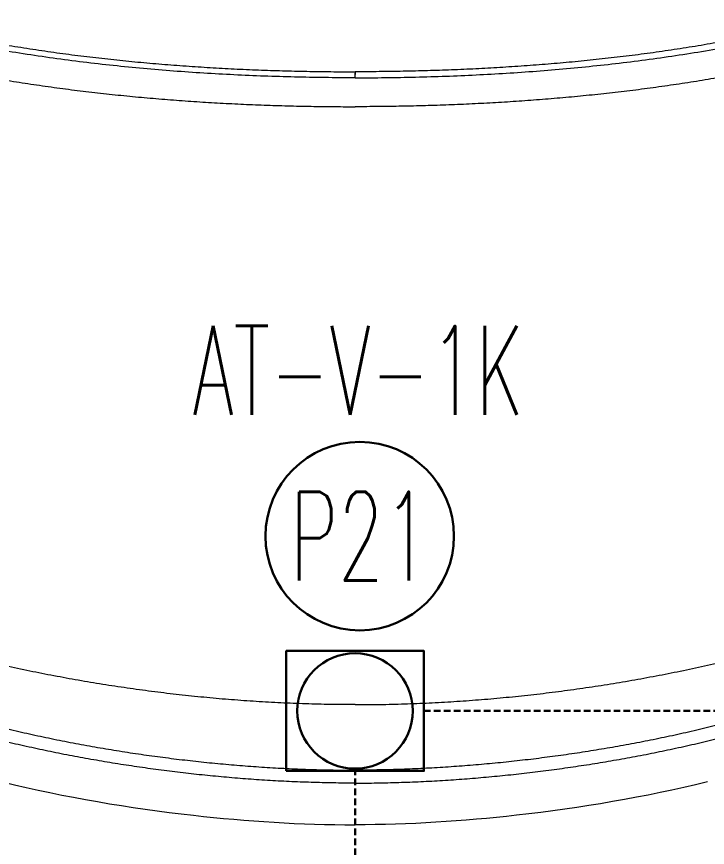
# Model space of a CAD drawing. Extents: x -1439 to 34962, y -872 to 8330.
# Drawn here: x 18632.7 to 18710.5, y 3381.4 to 3474.9 of the extents above; entities that cross this region are included whole.
import ezdxf
from ezdxf.enums import TextEntityAlignment as Align

# ---------------------------------------------------------------- set-up
doc = ezdxf.new("R2010")
doc.units = 0
doc.linetypes.add('HIDDEN', pattern=[0.375, 0.25, -0.125])
doc.layers.get('0').update_dxf_attribs({"color": 9, "lineweight": 9})
for name, color, linetype, lineweight in [('04', 9, 'Continuous', 9), ('E-KABLO', 7, 'Continuous', 30), ('E-KUVVET', 7, 'Continuous', 30), ('E-YAZI', 7, 'Continuous', 30)]:
    doc.layers.add(name, color=color, linetype=linetype, lineweight=lineweight)
doc.styles.add('E-YAZI', font='txttw.shx')

# ---------------------------------------------------------------- blocks, each defined once
blk = doc.blocks.new('p-araba-polo')
at = {"extrusion": (0, 0, -1)}
blk.add_line((1.71277, 0), (1.71441, 0), dxfattribs=at)
blk.add_line((1.71277, 0), (1.71441, 0))
for points, degree in [([(0.91868, 0), (0.91868, 0.09917), (0.92615, 0.19788), (0.9398, 0.29608), (0.95949, 0.39361), (0.98459, 0.48916), (1.01891, 0.5845), (1.07011, 0.66961)], 7), ([(1.0853, 0.66654), (1.03479, 0.58426), (0.99989, 0.48942), (0.97448, 0.39445), (0.95463, 0.29635), (0.94089, 0.19815), (0.93328, 0.09898), (0.93328, 0)], 7), ([(1.78164, 0.53837), (1.75321, 0.43384), (1.73496, 0.32613), (1.72478, 0.21765), (1.71951, 0.10883), (1.71953, 0)], 5), ([(0.91868, 0), (0.91868, -0.09917), (0.92615, -0.19788), (0.9398, -0.29608), (0.95949, -0.39361), (0.98459, -0.48916), (1.01891, -0.5845), (1.07011, -0.66961)], 7), ([(1.0853, -0.66653), (1.03479, -0.58426), (0.99989, -0.48942), (0.97448, -0.39445), (0.95463, -0.29635), (0.94089, -0.19815), (0.93328, -0.09897), (0.93328, 0)], 7), ([(1.71441, 0), (1.71539, 0), (1.71615, 0), (1.71651, 0)], 3), ([(1.71441, 0), (1.71539, 0), (1.71615, 0), (1.71651, 0)], 3), ([(1.71953, 0), (1.71797, 0), (1.71642, 0), (1.71574, 0), (1.71636, 0), (1.71697, 0)], 5), ([(1.71953, 0), (1.71797, 0), (1.71642, 0), (1.71574, 0), (1.71636, 0), (1.71697, 0)], 5), ([(1.71651, 0), (1.71678, 0), (1.71704, 0), (1.71731, 0), (1.71757, 0), (1.71784, 0)], 5), ([(1.71651, 0), (1.71678, 0), (1.71704, 0), (1.71731, 0), (1.71757, 0), (1.71784, 0)], 5), ([(1.78164, -0.53837), (1.75321, -0.43384), (1.73496, -0.32612), (1.72478, -0.21765), (1.71951, -0.10883), (1.71953, 0)], 5)]:
    blk.add_open_spline(points, degree=degree)
for points, degree, knots in [([(1.00702, 0), (1.00707, 0.00928), (1.00715, 0.02784), (1.00784, 0.05567), (1.00893, 0.08349), (1.01048, 0.11129), (1.01245, 0.13906), (1.01485, 0.16679), (1.01768, 0.19449), (1.02094, 0.22214), (1.02461, 0.24973), (1.02869, 0.27727), (1.03318, 0.30475), (1.03808, 0.33215), (1.04337, 0.35948), (1.04905, 0.38674), (1.05512, 0.41391), (1.06156, 0.44099), (1.06838, 0.46798), (1.07556, 0.49488), (1.08311, 0.52167), (1.09098, 0.54837), (1.09652, 0.56608), (1.09929, 0.57494)], 3, [0, 0, 0, 0, 0.047619, 0.095238, 0.142857, 0.190476, 0.238095, 0.285714, 0.333333, 0.380952, 0.428571, 0.47619, 0.523809, 0.571428, 0.619047, 0.666666, 0.714285, 0.761904, 0.809523, 0.857143, 0.904762, 0.952381, 1, 1, 1, 1]), ([(1.71277, 0), (1.71281, 0.01136), (1.71288, 0.03409), (1.71352, 0.06818), (1.71454, 0.10225), (1.716, 0.13631), (1.71789, 0.17034), (1.72024, 0.20434), (1.72307, 0.2383), (1.7264, 0.27221), (1.73025, 0.30606), (1.73466, 0.33983), (1.73965, 0.37351), (1.74527, 0.40707), (1.75153, 0.44052), (1.7585, 0.4738), (1.76612, 0.50692), (1.77184, 0.52883), (1.77469, 0.53978)], 3, [0, 0, 0, 0, 0.0625, 0.125001, 0.187501, 0.250001, 0.312502, 0.375002, 0.437502, 0.500002, 0.562502, 0.625002, 0.687502, 0.750002, 0.812502, 0.875001, 0.937501, 1, 1, 1, 1]), ([(1.71977, 0.44619), (1.71811, 0.43757), (1.71478, 0.42032), (1.71029, 0.39434), (1.70615, 0.3683), (1.70236, 0.3422), (1.69891, 0.31604), (1.69579, 0.28984), (1.69298, 0.2636), (1.69047, 0.23733), (1.68825, 0.21103), (1.68631, 0.1847), (1.68465, 0.15835), (1.68326, 0.13198), (1.68214, 0.1056), (1.68127, 0.07921), (1.68066, 0.05281), (1.68028, 0.02641), (1.68023, 0.0088), (1.6802, 0)], 3, [0, 0, 0, 0, 0.058823, 0.117647, 0.17647, 0.235293, 0.294117, 0.35294, 0.411764, 0.470587, 0.529411, 0.588235, 0.647058, 0.705882, 0.764705, 0.823529, 0.882353, 0.941176, 1, 1, 1, 1]), ([(0.92001, 0.39678), (0.90276, 0.32614), (0.88037, 0.19426), (0.87177, 0.06081), (0.87176, 0)], 3, [0, 0, 0, 0, 0.54461, 1, 1, 1, 1]), ([(0.92001, -0.39678), (0.90276, -0.32613), (0.88037, -0.19425), (0.87177, -0.06081), (0.87176, 0)], 3, [0, 0, 0, 0, 0.54461, 1, 1, 1, 1]), ([(1.00702, 0), (1.00707, -0.00928), (1.00715, -0.02784), (1.00784, -0.05567), (1.00893, -0.08349), (1.01048, -0.11129), (1.01245, -0.13906), (1.01485, -0.16679), (1.01768, -0.19449), (1.02094, -0.22214), (1.02461, -0.24973), (1.02869, -0.27727), (1.03318, -0.30475), (1.03808, -0.33215), (1.04337, -0.35948), (1.04905, -0.38674), (1.05512, -0.41391), (1.06156, -0.44099), (1.06838, -0.46798), (1.07556, -0.49487), (1.08311, -0.52167), (1.09098, -0.54837), (1.09652, -0.56608), (1.09929, -0.57494)], 3, [0, 0, 0, 0, 0.047619, 0.095238, 0.142857, 0.190476, 0.238095, 0.285714, 0.333333, 0.380952, 0.428571, 0.47619, 0.523809, 0.571428, 0.619047, 0.666666, 0.714285, 0.761904, 0.809523, 0.857143, 0.904762, 0.952381, 1, 1, 1, 1]), ([(1.71977, -0.44619), (1.71811, -0.43757), (1.71478, -0.42032), (1.71029, -0.39434), (1.70615, -0.3683), (1.70236, -0.34219), (1.69891, -0.31604), (1.69579, -0.28984), (1.69298, -0.2636), (1.69047, -0.23733), (1.68825, -0.21103), (1.68631, -0.1847), (1.68465, -0.15835), (1.68326, -0.13198), (1.68214, -0.1056), (1.68127, -0.07921), (1.68066, -0.05281), (1.68028, -0.02641), (1.68023, -0.0088), (1.6802, 0)], 3, [0, 0, 0, 0, 0.058823, 0.117647, 0.17647, 0.235293, 0.294117, 0.35294, 0.411764, 0.470587, 0.529411, 0.588235, 0.647058, 0.705882, 0.764705, 0.823529, 0.882353, 0.941176, 1, 1, 1, 1]), ([(1.71277, 0), (1.71281, -0.01136), (1.71288, -0.03409), (1.71352, -0.06818), (1.71454, -0.10225), (1.716, -0.13631), (1.71789, -0.17034), (1.72024, -0.20434), (1.72307, -0.2383), (1.7264, -0.27221), (1.73025, -0.30606), (1.73466, -0.33983), (1.73965, -0.3735), (1.74527, -0.40707), (1.75153, -0.44051), (1.7585, -0.4738), (1.76612, -0.50692), (1.77184, -0.52883), (1.77469, -0.53978)], 3, [0, 0, 0, 0, 0.0625, 0.125001, 0.187501, 0.250001, 0.312502, 0.375002, 0.437502, 0.500002, 0.562502, 0.625002, 0.687502, 0.750002, 0.812502, 0.875001, 0.937501, 1, 1, 1, 1]), ([(1.71651, 0), (1.71651, 0), (1.71651, 0), (1.71651, 0), (1.71651, 0), (1.71651, 0), (1.71651, 0), (1.71651, 0), (1.71651, 0), (1.71651, 0), (1.71651, 0)], 5, [0, 0, 0, 0, 0, 0, 1, 1, 1, 1, 1, 1.000001, 1.000001, 1.000001, 1.000001, 1.000001, 1.000001]), ([(1.71651, 0), (1.71651, 0), (1.71651, 0), (1.71651, 0), (1.71651, 0), (1.71651, 0), (1.71651, 0)], 3, [0, 0, 0, 0, 1, 1, 1, 1.000001, 1.000001, 1.000001, 1.000001]), ([(1.71651, 0), (1.71651, 0), (1.71651, 0), (1.71651, 0), (1.71651, 0), (1.71651, 0), (1.71651, 0), (1.71651, 0), (1.71651, 0), (1.71651, 0), (1.71651, 0)], 5, [0, 0, 0, 0, 0, 0, 1, 1, 1, 1, 1, 1.000001, 1.000001, 1.000001, 1.000001, 1.000001, 1.000001]), ([(1.71651, 0), (1.71651, 0), (1.71651, 0), (1.71651, 0), (1.71651, 0), (1.71651, 0), (1.71651, 0)], 3, [0, 0, 0, 0, 1, 1, 1, 1.000001, 1.000001, 1.000001, 1.000001]), ([(1.71784, 0), (1.71784, 0), (1.71784, 0), (1.71784, 0), (1.71784, 0), (1.71784, 0), (1.71784, 0), (1.71784, 0), (1.71784, 0), (1.71784, 0), (1.71784, 0)], 5, [0, 0, 0, 0, 0, 0, 1, 1, 1, 1, 1, 1.000001, 1.000001, 1.000001, 1.000001, 1.000001, 1.000001]), ([(1.71784, 0), (1.71784, 0), (1.71784, 0), (1.71784, 0), (1.71784, 0), (1.71784, 0), (1.71784, 0), (1.71784, 0), (1.71784, 0), (1.71784, 0), (1.71784, 0)], 5, [0, 0, 0, 0, 0, 0, 1, 1, 1, 1, 1, 1.000001, 1.000001, 1.000001, 1.000001, 1.000001, 1.000001])]:
    blk.add_open_spline(points, degree=degree, knots=knots)
blk = doc.blocks.new('E-YER DOSEME BUATI')
at = {"layer": 'E-KUVVET', "color": 6}
blk.add_lwpolyline([(-7.75, 6.75), (7.75, 6.75), (7.75, -6.75), (-7.75, -6.75)], close=True, dxfattribs=at)
blk.add_circle((0, 0), 6.5, dxfattribs=at)

msp = doc.modelspace()

# ---------------------------------------------------------------- linework, layer by layer
at = {"layer": 'E-KABLO', "color": 6, "linetype": 'HIDDEN', "ltscale": 3}
for p, q in [((18678.588, 3396.728), (19043.088, 3396.728)), ((18670.838, 3390.228), (18670.838, 2991.429))]:
    msp.add_line(p, q, dxfattribs=at)
at = {"layer": 'E-KABLO', "color": 7, "linetype": 'Continuous'}
msp.add_circle((18671.367, 3416.409), 10.611, dxfattribs=at)

# ---------------------------------------------------------------- block references
at = {"layer": '04', "xscale": 100, "yscale": 100, "zscale": 100, "rotation": 90}
msp.add_blockref('p-araba-polo', (18670.838, 3296.733), dxfattribs=at)
at = {"layer": 'E-KUVVET', "xscale": -1, "rotation": 180}
msp.add_blockref('E-YER DOSEME BUATI', (18670.838, 3396.728), dxfattribs=at)

# ---------------------------------------------------------------- texts
at = {"layer": 'E-KABLO', "color": 3, "linetype": 'Continuous', "style": 'E-YAZI', "width": 0.6}
msp.add_text('P21', height=10, dxfattribs=at).set_placement((18671.367, 3416.409), align=Align.MIDDLE_CENTER)
at = {"layer": 'E-YAZI', "color": 3, "style": 'E-YAZI', "width": 0.6}
msp.add_text('AT-V-1K', height=10, dxfattribs=at).set_placement((18652.542, 3430.069, 0))

doc.saveas('drawing.dxf')
